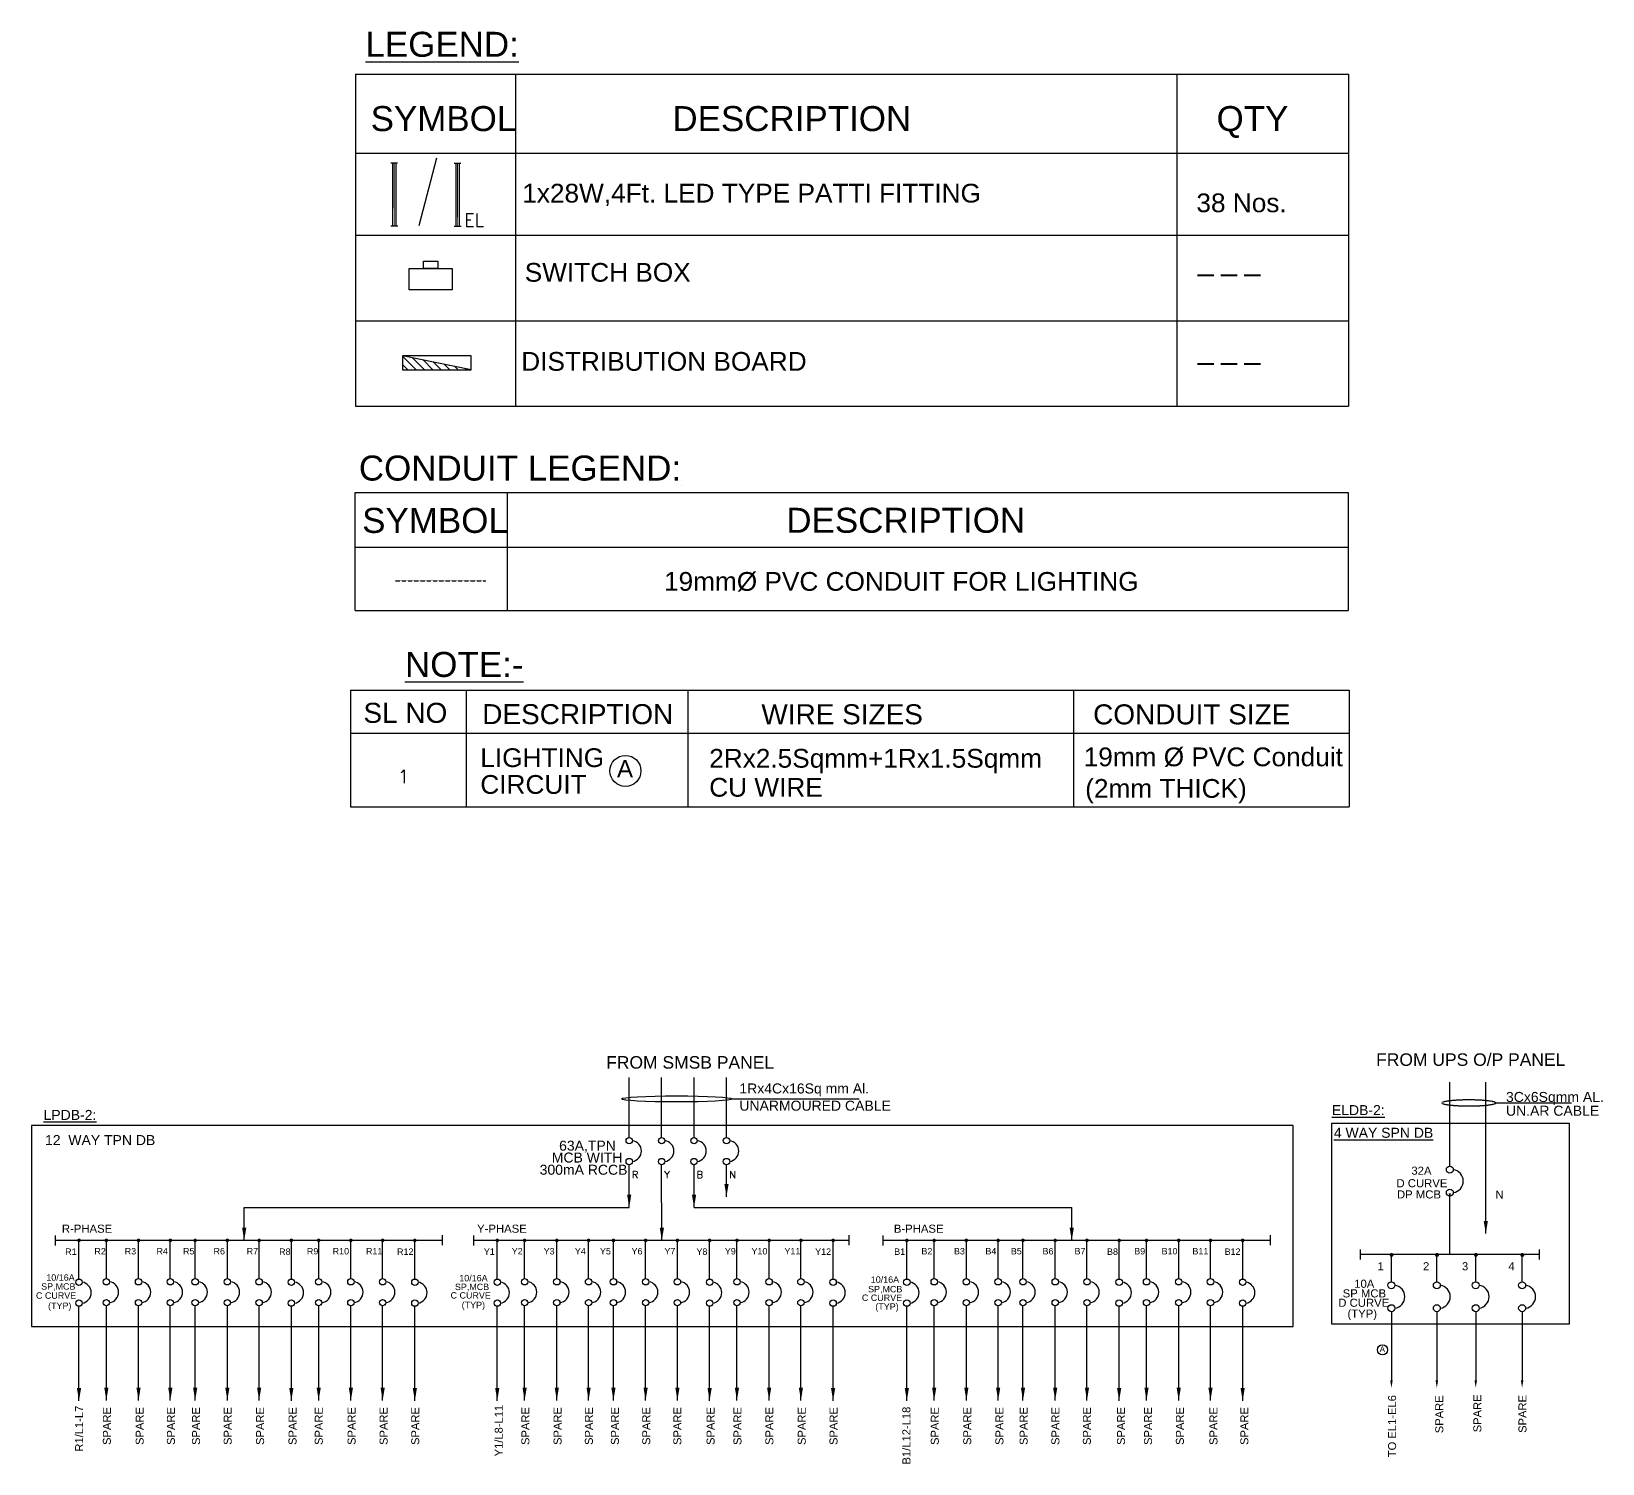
# Model space of a CAD drawing. Header units: millimetres. Extents: x 9926231 to 10238363, y -1347476 to -1088459.
# Drawn here: x 9926231 to 9950788, y -1230000 to -1207612 of the extents above; entities that cross this region are included whole.
import ezdxf
from ezdxf.enums import TextEntityAlignment as Align

# ---------------------------------------------------------------- set-up
doc = ezdxf.new("R2010")
doc.units = ezdxf.units.MM
doc.header["$MEASUREMENT"] = 0
doc.linetypes.add('DASHED', pattern=[0.75, 0.5, -0.25])
doc.linetypes.add('HIDDEN', pattern=[0.375, 0.25, -0.125])
for name, color, linetype in [('4 ', 7, 'Continuous'), ('A-TEXT-NOTE-150', 4, 'Continuous'), ('ELE-CONDUIT', 8, 'DASHED'), ('Light', 142, 'Continuous'), ('LIGHTING LAYOUT', 21, 'Continuous'), ('SMOKE', 10, 'Continuous')]:
    doc.layers.add(name, color=color, linetype=linetype)
doc.layers.add('ELE', color=7, linetype='Continuous', lineweight=25)
doc.styles.add('ARIAL', font='arial.ttf', dxfattribs={"width": 0.8})
doc.styles.add('Ground$0$SIMPLEX', font='simplex.shx')
doc.styles.get("Standard").update_dxf_attribs({"font": 'arial.ttf'})
doc.styles.add('style1', font='romans.shx')
doc.styles.add('title text (ashram)', font='romans.shx', dxfattribs={"width": 0.8})
doc.dimstyles.get("Standard").update_dxf_attribs({"dimtxt": 0.18, "dimasz": 0.18, "dimexe": 0.18, "dimexo": 0.0625, "dimgap": 0.09, "dimtad": 0, "dimtih": 1, "dimtoh": 1, "dimdec": 4, "dimzin": 0, "dimdsep": 46, "dimtxsty": 'Standard', "dimcen": 0.09, "dimadec": 0, "dimazin": 0, "dimtfac": 1, "dimtdec": 4, "dimtofl": 0, "dimtmove": 0, "dimatfit": 3, "dimfxl": 0, "dimtolj": 1, "dimtzin": 0, "dimarcsym": 0})

# ---------------------------------------------------------------- blocks, each defined once
blk = doc.blocks.new('FTL')
at = {"color": 30}
for p, q in [((-757, 75), (-757, -73)), ((-757, 38), (600, 36)), ((600, 74), (600, -75)), ((-757, -36), (600, -37))]:
    blk.add_line(p, q, dxfattribs=at)
at = {"color": 30, "ltscale": 450, "const_width": 20}
blk.add_lwpolyline([(-757, 1), (600, -1)], dxfattribs=at)
at = {"color": 30}
for tag, p in [('TYPE', (568, 0, 0)), ('WATTS', (568, -6, 0))]:
    blk.add_attdef(tag, p, '', height=2.5, dxfattribs=at)
blk = doc.blocks.new('Ground$0$L8')
at = {"layer": 'Light', "linetype": 'Continuous'}
h = blk.add_hatch(dxfattribs=at)
h.set_pattern_fill('ANSI31', color=5, scale=333.333333, style=0)
h.set_pattern_definition([(45, (-525175.3, 8636.77), (-29.46278255, 29.46278255), [])])
h.paths.add_polyline_path([(1575526, -25910), (1576009, -25811), (1576009, -25910)])
at = {"layer": 'Light', "color": 5, "linetype": 'Continuous'}
blk.add_line((1575526, -25910), (1576009, -25811), dxfattribs=at)
blk.add_lwpolyline([(1575526, -25811), (1576009, -25811), (1576009, -25910), (1575526, -25910)], close=True, dxfattribs=at)
blk = doc.blocks.new('SB')
at = {"color": 1, "linetype": 'ByBlock'}
for points in [[(150, -150), (150, 0), (-150, 0), (-150, -150)], [(-50, -200), (50, -200), (50, -150), (-50, -150)]]:
    blk.add_lwpolyline(points, close=True, dxfattribs=at)

msp = doc.modelspace()

# ---------------------------------------------------------------- linework, layer by layer
at = {"layer": '4 ', "color": 7}
for p, q in [((9931217.6, -1217908.4), (9946826.5, -1217908.4)), ((9931217.6, -1217908.4), (9931217.6, -1219732.5)), ((9933026.9, -1217908.4), (9933026.9, -1219732.5)), ((9936491.8, -1217908.4), (9936491.8, -1219732.5)), ((9942519.2, -1217908.2), (9942519.2, -1219732.3)), ((9946826.5, -1217908.4), (9946826.5, -1219732.5)), ((9931217.6, -1218580.8), (9946826.5, -1218580.8)), ((9931217.6, -1219732.5), (9946826.5, -1219732.5))]:
    msp.add_line(p, q, dxfattribs=at)
at = {"layer": 'A-TEXT-NOTE-150', "color": 7, "ltscale": 1000}
msp.add_line((9932563.4, -1209595.5), (9932288.7, -1210652.6), dxfattribs=at)
at = {"layer": 'ELE-CONDUIT', "color": 30}
msp.add_line((9931916.9, -1216202.8), (9933332.7, -1216202.8), dxfattribs=at)
at = {"layer": 'Light', "color": 7, "linetype": 'Continuous'}
for p, q in [((9931296.6, -1208277.6), (9931296.6, -1213470.8)), ((9931296.6, -1208277.6), (9946815.5, -1208277.6)), ((9933797.3, -1208277.6), (9933797.3, -1213470.8)), ((9944131.8, -1208277.6), (9944131.8, -1213470.8)), ((9946815.5, -1208277.6), (9946815.5, -1213470.8)), ((9931296.6, -1209516.1), (9946815.5, -1209516.1)), ((9931296.6, -1210796.5), (9946815.5, -1210796.5)), ((9931296.6, -1212133.7), (9946815.5, -1212133.7)), ((9931296.6, -1213470.8), (9946815.5, -1213470.8))]:
    msp.add_line(p, q, dxfattribs=at)
at = {"layer": 'Light', "color": 7}
for p, q in [((9935574.2, -1224901.6), (9935574.2, -1223964.8)), ((9936081.2, -1224901.6), (9936081.2, -1223964.8)), ((9936588.1, -1224901.6), (9936588.1, -1223964.8)), ((9937095.1, -1224901.6), (9937095.1, -1223964.8)), ((9948400.7, -1225350.8), (9948400.7, -1224037.5)), ((9948400.7, -1226731.5), (9948400.7, -1225818.2)), ((9929556.8, -1225996.2), (9935574.2, -1225996.2)), ((9936588.1, -1225996.2), (9942491.3, -1225996.2)), ((9926974.5, -1227115), (9926974.5, -1226505.7)), ((9927402.1, -1227108.4, 0), (9927402.1, -1226499.1, 0)), ((9927905.2, -1227108.4, 0), (9927905.2, -1226499.1, 0)), ((9928402, -1227108.4, 0), (9928402, -1226499.1, 0)), ((9928790.3, -1227108.4), (9928790.3, -1226499.1)), ((9929293.5, -1227108.4), (9929293.5, -1226499.1)), ((9929790.2, -1227108.4), (9929790.2, -1226499.1)), ((9930293.4, -1227115), (9930293.4, -1226505.7)), ((9930720.9, -1227108.4), (9930720.9, -1226499.1)), ((9931224.1, -1227108.4), (9931224.1, -1226499.1)), ((9931720.8, -1227108.4), (9931720.8, -1226499.1)), ((9932224, -1227115), (9932224, -1226505.7)), ((9933512.1, -1227115), (9933512.1, -1226505.7)), ((9933939.6, -1227108.4, 0), (9933939.6, -1226499.1, 0)), ((9934442.8, -1227108.4, 0), (9934442.8, -1226499.1, 0)), ((9934939.5, -1227108.4, 0), (9934939.5, -1226499.1, 0)), ((9935327.9, -1227108.4), (9935327.9, -1226499.1)), ((9935831, -1227108.4), (9935831, -1226499.1)), ((9936327.8, -1227108.4), (9936327.8, -1226499.1)), ((9936830.9, -1227115), (9936830.9, -1226505.7)), ((9937258.4, -1227108.4), (9937258.4, -1226499.1)), ((9937761.6, -1227108.4), (9937761.6, -1226499.1)), ((9938258.3, -1227108.4), (9938258.3, -1226499.1)), ((9938761.5, -1227115), (9938761.5, -1226505.7)), ((9939913.7, -1227115), (9939913.7, -1226505.7)), ((9940341.2, -1227108.4, 0), (9940341.2, -1226499.1, 0)), ((9940844.3, -1227108.4, 0), (9940844.3, -1226499.1, 0)), ((9941341.1, -1227108.4, 0), (9941341.1, -1226499.1, 0)), ((9941729.4, -1227108.4), (9941729.4, -1226499.1)), ((9942232.6, -1227108.4), (9942232.6, -1226499.1)), ((9942729.3, -1227108.4), (9942729.3, -1226499.1)), ((9943232.5, -1227115), (9943232.5, -1226505.7)), ((9943660, -1227108.4), (9943660, -1226499.1)), ((9944163.2, -1227108.4), (9944163.2, -1226499.1)), ((9944659.9, -1227108.4), (9944659.9, -1226499.1)), ((9945163.1, -1227115), (9945163.1, -1226505.7)), ((9947488.2, -1227158.2), (9947488.2, -1226725.2)), ((9948197.6, -1227158.2), (9948197.6, -1226725.2)), ((9948806.2, -1227158.2), (9948806.2, -1226725.2)), ((9949531.2, -1227158.2), (9949531.2, -1226725.2)), ((9947488.2, -1227625.6), (9947488.2, -1228700.1)), ((9948197.6, -1227625.6), (9948197.6, -1228700.1)), ((9948806.2, -1227625.6), (9948806.2, -1228700.1)), ((9949531.2, -1227625.6), (9949531.2, -1228700.1))]:
    msp.add_line(p, q, dxfattribs=at)
at = {"layer": 'Light', "color": 1}
msp.add_line((9937177.9, -1224299.3), (9939169.5, -1224299.3), dxfattribs=at)
at = {"layer": 'Light', "color": 1, "ltscale": 4}
msp.add_line((9949122.7, -1224362.4), (9950304, -1224362.4), dxfattribs=at)
at = {"layer": 'Light', "color": 30, "linetype": 'Continuous'}
msp.add_lwpolyline([(9926231, -1227856.1), (9945950.8, -1227856.1), (9945950.8, -1224712.8), (9926231, -1224712.8)], close=True, dxfattribs=at)
at = {"layer": 'Light', "color": 30}
msp.add_lwpolyline([(9946550.8, -1227816.4), (9950271.4, -1227816.4), (9950271.4, -1224685.7), (9946550.8, -1224685.7)], close=True, dxfattribs=at)
at = {"layer": 'Light', "color": 7, "elevation": 0}
for points, const_width in [([(9926604.3, -1226592.4), (9926604.3, -1226430.4)], 20.5), ([(9926604.3, -1226511.4), (9932653.9, -1226511.4)], 18.7), ([(9933141.8, -1226592.4), (9933141.8, -1226430.4)], 20.5), ([(9933141.8, -1226511.4), (9939010.2, -1226511.4)], 18.7), ([(9939543.4, -1226592.4), (9939543.4, -1226430.4)], 20.5), ([(9939543.4, -1226511.4), (9945593, -1226511.4)], 18.7)]:
    msp.add_lwpolyline(points, dxfattribs=dict(at, const_width=const_width))
at = {"layer": 'Light', "color": 7, "const_width": 28, "elevation": 0}
for points in [[(9926960.5, -1226511.4, 1), (9926988.6, -1226511.4, 1)], [(9927388.1, -1226511.4, 1), (9927416.1, -1226511.4, 1)], [(9927891.2, -1226511.4, 1), (9927919.3, -1226511.4, 1)], [(9928387.9, -1226511.4, 1), (9928416, -1226511.4, 1)], [(9930706.9, -1226511.4, 1), (9930734.9, -1226511.4, 1)], [(9931210, -1226511.4, 1), (9931238.1, -1226511.4, 1)], [(9931706.8, -1226511.4, 1), (9931734.8, -1226511.4, 1)], [(9932209.9, -1226511.4, 1), (9932238, -1226511.4, 1)], [(9933498, -1226511.4, 1), (9933526.1, -1226511.4, 1)], [(9933925.6, -1226511.4, 1), (9933953.6, -1226511.4, 1)], [(9934428.7, -1226511.4, 1), (9934456.8, -1226511.4, 1)], [(9934925.5, -1226511.4, 1), (9934953.5, -1226511.4, 1)], [(9937244.4, -1226511.4, 1), (9937272.5, -1226511.4, 1)], [(9937747.6, -1226511.4, 1), (9937775.6, -1226511.4, 1)], [(9938244.3, -1226511.4, 1), (9938272.4, -1226511.4, 1)], [(9938747.5, -1226511.4, 1), (9938775.5, -1226511.4, 1)], [(9939899.6, -1226511.4, 1), (9939927.7, -1226511.4, 1)], [(9940327.2, -1226511.4, 1), (9940355.2, -1226511.4, 1)], [(9940830.3, -1226511.4, 1), (9940858.4, -1226511.4, 1)], [(9941327.1, -1226511.4, 1), (9941355.1, -1226511.4, 1)], [(9943646, -1226511.4, 1), (9943674, -1226511.4, 1)], [(9944149.2, -1226511.4, 1), (9944177.2, -1226511.4, 1)], [(9944645.9, -1226511.4, 1), (9944673.9, -1226511.4, 1)], [(9945149, -1226511.4, 1), (9945177.1, -1226511.4, 1)]]:
    msp.add_lwpolyline(points, format="xyb", close=True, dxfattribs=at)
at = {"layer": 'Light', "color": 7}
for points, const_width in [([(9928776.3, -1226511.4, 1), (9928804.4, -1226511.4, 1)], 28), ([(9929279.5, -1226511.4, 1), (9929307.5, -1226511.4, 1)], 28), ([(9929776.2, -1226511.4, 1), (9929804.3, -1226511.4, 1)], 28), ([(9930279.4, -1226511.4, 1), (9930307.4, -1226511.4, 1)], 28), ([(9935313.8, -1226511.4, 1), (9935341.9, -1226511.4, 1)], 28), ([(9935817, -1226511.4, 1), (9935845, -1226511.4, 1)], 28), ([(9936313.7, -1226511.4, 1), (9936341.8, -1226511.4, 1)], 28), ([(9936816.9, -1226511.4, 1), (9936844.9, -1226511.4, 1)], 28), ([(9941715.4, -1226511.4, 1), (9941743.5, -1226511.4, 1)], 28), ([(9942218.6, -1226511.4, 1), (9942246.6, -1226511.4, 1)], 28), ([(9942715.3, -1226511.4, 1), (9942743.4, -1226511.4, 1)], 28), ([(9943218.5, -1226511.4, 1), (9943246.5, -1226511.4, 1)], 28), ([(9947475.4, -1226738.7, 1), (9947506.1, -1226738.7, 1)], 30.7), ([(9948184.8, -1226738.7, 1), (9948215.5, -1226738.7, 1)], 30.7), ([(9948793.4, -1226738.7, 1), (9948824.1, -1226738.7, 1)], 30.7), ([(9949518.4, -1226738.7, 1), (9949549.1, -1226738.7, 1)], 30.7)]:
    msp.add_lwpolyline(points, format="xyb", close=True, dxfattribs=dict(at, const_width=const_width))
at = {"layer": 'Light', "color": 7, "const_width": 20.5}
for points in [[(9932653.9, -1226590.9), (9932653.9, -1226429)], [(9939010.2, -1226590.9), (9939010.2, -1226429)], [(9945593, -1226590.9), (9945593, -1226429)], [(9947000.1, -1226811), (9947000.1, -1226649.1)], [(9947000.1, -1226731.5), (9949801.3, -1226731.5)], [(9949801.3, -1226812.5), (9949801.3, -1226650.5)]]:
    msp.add_lwpolyline(points, dxfattribs=at)
at = {"layer": 'Light', "color": 1}
for centre, radius in [((9935515.6, -1219172.3), 242.8), ((9947348.4, -1228221.8), 79.1)]:
    msp.add_circle(centre, radius, dxfattribs=at)
at = {"layer": 'Light', "color": 7}
for centre, radius in [((9935574.2, -1224951.3), 49.7), ((9936081.2, -1224951.3), 49.7), ((9936588.1, -1224951.3), 49.7), ((9937095.1, -1224951.3), 49.7), ((9935574.2, -1225278.5), 49.7), ((9936081.2, -1225278.5), 49.7), ((9936588.1, -1225278.5), 49.7), ((9937095.1, -1225278.5), 49.7), ((9948400.7, -1225405.3), 54.5), ((9948400.7, -1225763.7), 54.5), ((9926974.5, -1227164.7), 49.7), ((9927402.1, -1227158.2, 0), 49.7), ((9927905.2, -1227158.2, 0), 49.7), ((9928402, -1227158.2, 0), 49.7), ((9928790.3, -1227158.2), 49.7), ((9929293.5, -1227158.2), 49.7), ((9929790.2, -1227158.2), 49.7), ((9930293.4, -1227164.7), 49.7), ((9930720.9, -1227158.2), 49.7), ((9931224.1, -1227158.2), 49.7), ((9931720.8, -1227158.2), 49.7), ((9932224, -1227164.7), 49.7), ((9933512.1, -1227164.7), 49.7), ((9933939.6, -1227158.2, 0), 49.7), ((9934442.8, -1227158.2, 0), 49.7), ((9934939.5, -1227158.2, 0), 49.7), ((9935327.9, -1227158.2), 49.7), ((9935831, -1227158.2), 49.7), ((9936327.8, -1227158.2), 49.7), ((9936830.9, -1227164.7), 49.7), ((9937258.4, -1227158.2), 49.7), ((9937761.6, -1227158.2), 49.7), ((9938258.3, -1227158.2), 49.7), ((9938761.5, -1227164.7), 49.7), ((9939913.7, -1227164.7), 49.7), ((9940341.2, -1227158.2, 0), 49.7), ((9940844.3, -1227158.2, 0), 49.7), ((9941341.1, -1227158.2, 0), 49.7), ((9941729.4, -1227158.2), 49.7), ((9942232.6, -1227158.2), 49.7), ((9942729.3, -1227158.2), 49.7), ((9943232.5, -1227164.7), 49.7), ((9943660, -1227158.2), 49.7), ((9944163.2, -1227158.2), 49.7), ((9944659.9, -1227158.2), 49.7), ((9945163.1, -1227164.7), 49.7), ((9947488.2, -1227212.7), 54.5), ((9948197.6, -1227212.7), 54.5), ((9948806.2, -1227212.7), 54.5), ((9949531.2, -1227212.7), 54.5), ((9926974.5, -1227492), 49.7), ((9927402.1, -1227485.4, 0), 49.7), ((9927905.2, -1227485.4, 0), 49.7), ((9928402, -1227485.4, 0), 49.7), ((9928790.3, -1227485.4), 49.7), ((9929293.5, -1227485.4), 49.7), ((9929790.2, -1227485.4), 49.7), ((9930293.4, -1227492), 49.7), ((9930720.9, -1227485.4), 49.7), ((9931224.1, -1227485.4), 49.7), ((9931720.8, -1227485.4), 49.7), ((9932224, -1227492), 49.7), ((9933512.1, -1227492), 49.7), ((9933939.6, -1227485.4, 0), 49.7), ((9934442.8, -1227485.4, 0), 49.7), ((9934939.5, -1227485.4, 0), 49.7), ((9935327.9, -1227485.4), 49.7), ((9935831, -1227485.4), 49.7), ((9936327.8, -1227485.4), 49.7), ((9936830.9, -1227492), 49.7), ((9937258.4, -1227485.4), 49.7), ((9937761.6, -1227485.4), 49.7), ((9938258.3, -1227485.4), 49.7), ((9938761.5, -1227492), 49.7), ((9939913.7, -1227492), 49.7), ((9940341.2, -1227485.4, 0), 49.7), ((9940844.3, -1227485.4, 0), 49.7), ((9941341.1, -1227485.4, 0), 49.7), ((9941729.4, -1227485.4), 49.7), ((9942232.6, -1227485.4), 49.7), ((9942729.3, -1227485.4), 49.7), ((9943232.5, -1227492), 49.7), ((9943660, -1227485.4), 49.7), ((9944163.2, -1227485.4), 49.7), ((9944659.9, -1227485.4), 49.7), ((9945163.1, -1227492), 49.7), ((9947488.2, -1227571.1), 54.5), ((9948197.6, -1227571.1), 54.5), ((9948806.2, -1227571.1), 54.5), ((9949531.2, -1227571.1), 54.5)]:
    msp.add_circle(centre, radius, dxfattribs=at)
for centre, radius, start, end in [((9935599.8, -1225114.9), 165.4, 278.40679, 81.59321), ((9936106.7, -1225114.9), 165.4, 278.40679, 81.59321), ((9936613.7, -1225114.9), 165.4, 278.40679, 81.59321), ((9937120.6, -1225114.9), 165.4, 278.40679, 81.59321), ((9948428.7, -1225584.5), 181.1, 278.40679, 81.59321), ((9927000.1, -1227328.4), 165.4, 278.40678, 81.59322), ((9927427.6, -1227321.8, 0), 165.4, 278.40678, 81.59322), ((9927930.8, -1227321.8, 0), 165.4, 278.40678, 81.59322), ((9928427.5, -1227321.8, 0), 165.4, 278.40678, 81.59322), ((9928815.9, -1227321.8), 165.4, 278.40678, 81.59322), ((9929319.1, -1227321.8), 165.4, 278.40678, 81.59322), ((9929815.8, -1227321.8), 165.4, 278.40678, 81.59322), ((9930318.9, -1227328.4), 165.4, 278.40678, 81.59322), ((9930746.5, -1227321.8), 165.4, 278.40678, 81.59322), ((9931249.6, -1227321.8), 165.4, 278.40678, 81.59322), ((9931746.4, -1227321.8), 165.4, 278.40678, 81.59322), ((9932249.5, -1227328.4), 165.4, 278.40678, 81.59322), ((9933537.6, -1227328.4), 165.4, 278.40678, 81.59322), ((9933965.2, -1227321.8, 0), 165.4, 278.40678, 81.59322), ((9934468.3, -1227321.8, 0), 165.4, 278.40678, 81.59322), ((9934965.1, -1227321.8, 0), 165.4, 278.40678, 81.59322), ((9935353.4, -1227321.8), 165.4, 278.40678, 81.59322), ((9935856.6, -1227321.8), 165.4, 278.40678, 81.59322), ((9936353.3, -1227321.8), 165.4, 278.40678, 81.59322), ((9936856.5, -1227328.4), 165.4, 278.40678, 81.59322), ((9937284, -1227321.8), 165.4, 278.40678, 81.59322), ((9937787.2, -1227321.8), 165.4, 278.40678, 81.59322), ((9938283.9, -1227321.8), 165.4, 278.40678, 81.59322), ((9938787, -1227328.4), 165.4, 278.40678, 81.59322), ((9939939.2, -1227328.4), 165.4, 278.40678, 81.59322), ((9940366.7, -1227321.8, 0), 165.4, 278.40678, 81.59322), ((9940869.9, -1227321.8, 0), 165.4, 278.40678, 81.59322), ((9941366.6, -1227321.8, 0), 165.4, 278.40678, 81.59322), ((9941755, -1227321.8), 165.4, 278.40678, 81.59322), ((9942258.2, -1227321.8), 165.4, 278.40678, 81.59322), ((9942754.9, -1227321.8), 165.4, 278.40678, 81.59322), ((9943258.1, -1227328.4), 165.4, 278.40678, 81.59322), ((9943685.6, -1227321.8), 165.4, 278.40678, 81.59322), ((9944188.7, -1227321.8), 165.4, 278.40678, 81.59322), ((9944685.5, -1227321.8), 165.4, 278.40678, 81.59322), ((9945188.6, -1227328.4), 165.4, 278.40678, 81.59322), ((9947516.2, -1227391.9), 181.1, 278.40679, 81.59321), ((9948225.6, -1227391.9), 181.1, 278.40679, 81.59321), ((9948834.2, -1227391.9), 181.1, 278.40679, 81.59321), ((9949559.2, -1227391.9), 181.1, 278.40679, 81.59321)]:
    msp.add_arc(centre, radius, start, end, dxfattribs=at)
at = {"layer": 'Light', "color": 1}
msp.add_ellipse((9936315.1, -1224299.3), major_axis=(-862.8, 0), ratio=0.0545454, dxfattribs=at)
at = {"layer": 'Light', "color": 1, "linetype": 'HIDDEN', "ltscale": 4}
msp.add_ellipse((9948697.8, -1224362.4), major_axis=(-424.8, 0), ratio=0.1231436, dxfattribs=at)
at = {"layer": 'Light', "color": 7}
for points in [[(9947507.6, -1228700.1), (9947488.2, -1228816.7), (9947468.8, -1228700.1)], [(9948217, -1228700.1), (9948197.6, -1228816.7), (9948178.2, -1228700.1)], [(9948825.6, -1228700.1), (9948806.2, -1228816.7), (9948786.7, -1228700.1)], [(9949550.6, -1228700.1), (9949531.2, -1228816.7), (9949511.8, -1228700.1)]]:
    msp.add_solid(points, dxfattribs=at)
at = {"layer": 'SMOKE', "color": 7, "linetype": 'Continuous'}
for p, q in [((9931289, -1214821.3), (9946812.1, -1214821.3)), ((9931289, -1216666.4), (9931289, -1214821.3)), ((9933666.6, -1214821.3), (9933666.6, -1216666.4)), ((9946812.1, -1214821.3), (9946812.1, -1216666.4)), ((9931289, -1215672.9), (9946812.1, -1215672.9)), ((9931289, -1216666.4), (9946812.1, -1216666.4))]:
    msp.add_line(p, q, dxfattribs=at)

# ---------------------------------------------------------------- block references
at = {"layer": 'ELE', "rotation": 90.00390097872702}
for p, xscale, yscale, zscale in [((9931902.4, -1210215.3), -0.7254240000000007, 0.725424, 0.725424), ((9932892.1, -1210219.2), -0.7255198446636381, 0.725519844666602, 0.7255198446492319)]:
    msp.add_blockref('FTL', p, dxfattribs=dict(at, xscale=xscale, yscale=yscale, zscale=zscale))
at = {"layer": 'Light', "color": 7, "linetype": 'Continuous', "xscale": -2.218370568709819, "yscale": 2.218370428174599, "zscale": 2.218370399791663}
msp.add_blockref('Ground$0$L8', (13428203.3, -1155423.7), dxfattribs=at)
at = {"layer": 'LIGHTING LAYOUT', "linetype": 'ByBlock', "xscale": -2.248073301248929, "yscale": 2.248073301248929, "zscale": 2.248073301196793, "rotation": 180}
msp.add_blockref('SB', (9932471.7, -1211653.8), dxfattribs=at)

# ---------------------------------------------------------------- texts
at = {"layer": 'ELE-CONDUIT', "color": 3, "linetype": 'Continuous', "ltscale": 0.1, "style": 'style1'}
msp.add_text('EL', height=200.71, dxfattribs=at).set_placement((9932996.1, -1210660.9, 0))
at = {"layer": 'Light', "color": 0, "style": 'ARIAL'}
for s, height, p in [('%%ULEGEND:', 390.97, (9931452.1, -1208008.3)), ('SYMBOL', 390.97, (9931533.1, -1209169.8)), ('DESCRIPTION', 390.969, (9936249.6, -1209169.8)), ('QTY', 390.97, (9944754.9, -1209169.8)), ('1x28W,4Ft. LED TYPE PATTI FITTING', 293.227, (9933902.9, -1210286.7, 0)), ('38 Nos.', 293.23, (9944439.8, -1210437.8)), ('SWITCH BOX', 293.23, (9933941.5, -1211524.5, 0)), ('DISTRIBUTION BOARD', 293.227, (9933887.2, -1212916.4)), ('CONDUIT LEGEND:%%u', 390.969, (9931348.8, -1214633)), ('SYMBOL', 390.97, (9931400.9, -1215451.2)), ('DESCRIPTION', 390.969, (9938030.4, -1215449.4)), ('%%uNOTE:-', 390.97, (9932070, -1217703, 0)), ('SL NO', 312.78, (9931420.4, -1218420.4)), ('DESCRIPTION', 312.775, (9933277.4, -1218440.8)), ('WIRE SIZES', 312.78, (9937640.5, -1218443, 0)), ('CONDUIT SIZE', 312.775, (9942825.3, -1218444.4, 0)), ('LIGHTING', 293.23, (9933247.5, -1219111.7)), ('2Rx2.5Sqmm+1Rx1.5Sqmm', 293.227, (9936825, -1219121.5, 0)), ('19mm %%C PVC Conduit', 293.227, (9942677.6, -1219099.2, 0)), ('CIRCUIT', 293.23, (9933247.5, -1219530.2)), ('CU WIRE ', 293.23, (9936825, -1219574.8, 0)), ('(2mm THICK)', 293.227, (9942701.5, -1219592.4, 0)), ('FROM SMSB PANEL', 195.484, (9935214.3, -1223826.2)), ('FROM UPS O/P PANEL', 195.484, (9947248.2, -1223782.9)), ('1Rx4Cx16Sq mm Al.', 156.388, (9937296.6, -1224214.4)), ('UNARMOURED CABLE', 156.388, (9937296.6, -1224483.7)), ('%%UELDB-2:', 156.39, (9946557.2, -1224552.8)), ('3Cx6Sqmm AL.', 156.388, (9949278.5, -1224347)), ('UN.AR CABLE', 156.388, (9949278.5, -1224562.5)), ('%%ULPDB-2:', 156.39, (9926420.8, -1224628.1)), ('12  WAY TPN DB', 156.388, (9926443.5, -1225021.3)), ('%%U4 WAY SPN DB', 156.388, (9946588.1, -1224907.2)), ('MCB WITH ', 156.39, (9934364.3, -1225294.3)), ('63A,TPN ', 156.39, (9934478.7, -1225108.4)), ('300mA RCCB', 156.39, (9934174.9, -1225484.7)), ('32A', 126.67, (9947799.7, -1225485)), ('D CURVE', 126.67, (9947567, -1225681)), ('DP MCB', 126.67, (9947574.6, -1225855.9)), ('N', 126.7, (9949113, -1225858.6)), ('R-PHASE', 126.67, (9926706.7, -1226391.7)), ('Y-PHASE', 126.67, (9933196.2, -1226391.7)), ('B-PHASE', 126.67, (9939710.8, -1226391.7)), ('R2', 100, (9927215, -1226730.8, 0)), ('R3', 100, (9927689.2, -1226730.8, 0)), ('R4', 100, (9928186, -1226730.8, 0)), ('R5', 100, (9928600.6, -1226730.8)), ('R6', 100, (9929077.5, -1226730.8)), ('R7', 100, (9929595.5, -1226730.8)), ('R9', 100, (9930537, -1226730.8)), ('R10', 100, (9930939.5, -1226730.8)), ('R11', 100, (9931460.2, -1226730.8)), ('Y2', 100, (9933738.7, -1226730.8, 0)), ('Y3', 100, (9934238.1, -1226730.8, 0)), ('Y4', 100, (9934724.8, -1226730.8, 0)), ('Y5', 100, (9935116.9, -1226730.8)), ('Y6', 100, (9935611.6, -1226730.8)), ('Y7', 100, (9936124.1, -1226730.8)), ('Y9', 100, (9937069.5, -1226730.8)), ('Y10', 100, (9937485.5, -1226730.8)), ('Y11', 100, (9938000.5, -1226730.8)), ('B2', 100, (9940141.6, -1226730.8, 0)), ('B3', 100, (9940650.2, -1226730.8, 0)), ('B4', 100, (9941142.1, -1226730.8, 0)), ('B5', 100, (9941539.4, -1226730.8)), ('B6', 100, (9942034.6, -1226730.8)), ('B7', 100, (9942535, -1226730.8)), ('B9', 100, (9943468.1, -1226730.8)), ('B10', 100, (9943895.5, -1226730.8)), ('B11', 100, (9944377.6, -1226730.8)), ('R1', 100, (9926758.6, -1226737.3)), ('R8', 100, (9930102.6, -1226737.3)), ('R12', 100, (9931946.2, -1226737.3)), ('Y1', 100, (9933302.3, -1226737.3)), ('Y8', 100, (9936625.6, -1226737.3)), ('Y12', 100, (9938481.2, -1226737.3)), ('B1', 100, (9939717.1, -1226737.3)), ('B8', 100, (9943043.1, -1226737.3)), ('B12', 100, (9944880.7, -1226737.3)), ('1', 126.7, (9947272.1, -1226979)), ('2', 126.7, (9947981.4, -1226979)), ('3', 126.7, (9948590, -1226979)), ('4', 126.7, (9949315, -1226979)), ('10/16A', 100, (9926463.9, -1227142)), ('10/16A', 100, (9932918.6, -1227150.6)), ('10/16A', 100, (9939350.2, -1227174.7)), ('10A', 126.67, (9946905.9, -1227252.3)), ('C CURVE', 100, (9926302.2, -1227423.9)), ('SP,MCB', 100, (9926383, -1227281.5)), ('C CURVE', 100, (9932782.6, -1227420.7)), ('SP,MCB', 100, (9932850.3, -1227288.6)), ('C CURVE', 100, (9939211.2, -1227457.7)), ('SP,MCB', 100, (9939308.3, -1227322.9)), ('SP MCB', 126.67, (9946725.8, -1227402.9)), ('(TYP)', 100, (9926491.3, -1227583.4)), ('(TYP)', 100, (9932956.3, -1227571)), ('(TYP)', 100, (9939421.6, -1227596.4)), ('D CURVE', 126.67, (9946657.2, -1227549.2)), ('(TYP)', 126.67, (9946800.8, -1227719.9))]:
    msp.add_text(s, height=height, dxfattribs=at).set_placement(p)
at = {"layer": 'Light', "color": 7, "linetype": 'Continuous', "style": 'Ground$0$SIMPLEX'}
for s, height, p in [('---', 328.65, (9944400, -1211562.3)), ('---', 328.65, (9944400, -1212947.4)), ('1', 205.1, (9931958.6, -1219362.7))]:
    msp.add_text(s, height=height, dxfattribs=at).set_placement(p)
at = {"layer": 'Light', "color": 0, "style": 'ARIAL'}
msp.add_text('19mm%%C PVC CONDUIT FOR LIGHTING', height=293.227, dxfattribs=at).set_placement((9936118.2, -1216209.7), align=Align.MIDDLE_LEFT)
at = {"layer": 'Light', "color": 7}
for s, height, style, p in [('A', 268.7, 'ARIAL', (9935383.4, -1219271.3)), ('R', 111.8, 'title text (ashram)', (9935615.9, -1225540.3)), ('Y', 111.8, 'title text (ashram)', (9936122.9, -1225540.3)), ('B', 111.8, 'title text (ashram)', (9936629.8, -1225540.3)), ('N', 111.8, 'title text (ashram)', (9937136.8, -1225540.3)), ('A', 87.5, 'ARIAL', (9947305.3, -1228254.1))]:
    msp.add_text(s, height=height, dxfattribs=dict(at, style=style)).set_placement(p)
at = {"layer": 'Light', "color": 0, "style": 'ARIAL'}
for s, p in [('Y1/L8-L11', (9933597.8, -1229888.3)), ('TO EL1-EL6', (9947560.9, -1229901.2)), ('SPARE', (9948298.4, -1229526)), ('SPARE', (9948893.4, -1229512)), ('SPARE', (9949598.8, -1229520.5)), ('R1/L1-L7', (9927039.7, -1229813.8)), ('SPARE ', (9927472.4, -1229709.6)), ('SPARE ', (9927985.2, -1229709.6)), ('SPARE ', (9928473.9, -1229709.6)), ('SPARE ', (9928866, -1229709.6)), ('SPARE ', (9929360.7, -1229709.6)), ('SPARE ', (9929867.5, -1229709.6)), ('SPARE ', (9930374.3, -1229709.6)), ('SPARE ', (9930784.5, -1229709.6)), ('SPARE ', (9931297.3, -1229709.6)), ('SPARE ', (9931798.1, -1229709.6)), ('SPARE ', (9932292.8, -1229709.6)), ('SPARE ', (9934013.9, -1229709.6)), ('SPARE ', (9934517.2, -1229709.6)), ('SPARE ', (9935006.3, -1229709.6)), ('SPARE ', (9935413.3, -1229709.6)), ('SPARE ', (9935903.5, -1229709.6)), ('SPARE ', (9936389.5, -1229709.6)), ('SPARE ', (9936908.5, -1229709.6)), ('SPARE ', (9937329.2, -1229709.6)), ('SPARE ', (9937827.7, -1229709.6)), ('SPARE ', (9938333.6, -1229709.6)), ('SPARE ', (9938830.1, -1229709.6)), ('B1/L12-L18', (9939969.3, -1230014.8)), ('SPARE ', (9940413.3, -1229709.6)), ('SPARE ', (9940920.3, -1229709.6)), ('SPARE ', (9941423.6, -1229709.6)), ('SPARE ', (9941801.7, -1229709.6)), ('SPARE ', (9942298.3, -1229709.6)), ('SPARE ', (9942790.2, -1229709.6)), ('SPARE ', (9943323.9, -1229709.6)), ('SPARE ', (9943746.2, -1229709.6)), ('SPARE ', (9944244, -1229709.6)), ('SPARE ', (9944768.8, -1229709.6)), ('SPARE ', (9945251.5, -1229709.6))]:
    msp.add_text(s, height=125.11, rotation=90, dxfattribs=at).set_placement(p)

# ---------------------------------------------------------------- leaders
at = {"layer": 'Light', "color": 7}
for points, override in [([(9948963.3, -1226406, 0), (9948963.3, -1224037.5, 0)], {"dimasz": 200, "dimgap": 50, "dimclrd": 7}), ([(9935574.2, -1225996.2), (9935574.2, -1225328.3)], {"dimasz": 200, "dimgap": 50, "dimclrd": 7}), ([(9936085.1, -1226514.9), (9936081.2, -1225328.3)], {"dimasz": 200, "dimgap": 50, "dimclrd": 7}), ([(9936588.1, -1225996.2), (9936588.1, -1225328.3)], {"dimasz": 200, "dimgap": 50, "dimclrd": 7}), ([(9937095.1, -1225828.3), (9937095.1, -1225328.3)], {"dimasz": 200, "dimgap": 50, "dimclrd": 7}), ([(9948400.7, -1225877.8), (9948400.7, -1225818.2)], {"dimasz": 100, "dimgap": 50, "dimtxsty": 'ARIAL', "dimclrd": 7, "dimlwd": 0}), ([(9929556.8, -1226513.4), (9929556.8, -1225996.2)], {"dimasz": 200, "dimgap": 50, "dimclrd": 7}), ([(9942491.3, -1226513.4), (9942491.3, -1225996.2)], {"dimasz": 200, "dimgap": 50, "dimclrd": 7}), ([(9926974.5, -1229019.1), (9926974.5, -1227541.7)], {"dimasz": 200, "dimgap": 50, "dimclrd": 7}), ([(9927402.1, -1229012.5, 0), (9927402.1, -1227535.2, 0)], {"dimasz": 200, "dimgap": 50, "dimclrd": 7}), ([(9927905.2, -1229012.5, 0), (9927905.2, -1227535.2, 0)], {"dimasz": 200, "dimgap": 50, "dimclrd": 7}), ([(9928402, -1229012.5, 0), (9928402, -1227535.2, 0)], {"dimasz": 200, "dimgap": 50, "dimclrd": 7}), ([(9928790.3, -1229012.5), (9928790.3, -1227535.2)], {"dimasz": 200, "dimgap": 50, "dimclrd": 7}), ([(9929293.5, -1229012.5), (9929293.5, -1227535.2)], {"dimasz": 200, "dimgap": 50, "dimclrd": 7}), ([(9929790.2, -1229012.5), (9929790.2, -1227535.2)], {"dimasz": 200, "dimgap": 50, "dimclrd": 7}), ([(9930293.4, -1229019.1), (9930293.4, -1227541.7)], {"dimasz": 200, "dimgap": 50, "dimclrd": 7}), ([(9930720.9, -1229012.5), (9930720.9, -1227535.2)], {"dimasz": 200, "dimgap": 50, "dimclrd": 7}), ([(9931224.1, -1229012.5), (9931224.1, -1227535.2)], {"dimasz": 200, "dimgap": 50, "dimclrd": 7}), ([(9931720.8, -1229012.5), (9931720.8, -1227535.2)], {"dimasz": 200, "dimgap": 50, "dimclrd": 7}), ([(9932224, -1229019.1), (9932224, -1227541.7)], {"dimasz": 200, "dimgap": 50, "dimclrd": 7}), ([(9933512.1, -1229019.1), (9933512.1, -1227541.7)], {"dimasz": 200, "dimgap": 50, "dimclrd": 7}), ([(9933939.6, -1229012.5, 0), (9933939.6, -1227535.2, 0)], {"dimasz": 200, "dimgap": 50, "dimclrd": 7}), ([(9934442.8, -1229012.5, 0), (9934442.8, -1227535.2, 0)], {"dimasz": 200, "dimgap": 50, "dimclrd": 7}), ([(9934939.5, -1229012.5, 0), (9934939.5, -1227535.2, 0)], {"dimasz": 200, "dimgap": 50, "dimclrd": 7}), ([(9935327.9, -1229012.5), (9935327.9, -1227535.2)], {"dimasz": 200, "dimgap": 50, "dimclrd": 7}), ([(9935831, -1229012.5), (9935831, -1227535.2)], {"dimasz": 200, "dimgap": 50, "dimclrd": 7}), ([(9936327.8, -1229012.5), (9936327.8, -1227535.2)], {"dimasz": 200, "dimgap": 50, "dimclrd": 7}), ([(9936830.9, -1229019.1), (9936830.9, -1227541.7)], {"dimasz": 200, "dimgap": 50, "dimclrd": 7}), ([(9937258.4, -1229012.5), (9937258.4, -1227535.2)], {"dimasz": 200, "dimgap": 50, "dimclrd": 7}), ([(9937761.6, -1229012.5), (9937761.6, -1227535.2)], {"dimasz": 200, "dimgap": 50, "dimclrd": 7}), ([(9938258.3, -1229012.5), (9938258.3, -1227535.2)], {"dimasz": 200, "dimgap": 50, "dimclrd": 7}), ([(9938761.5, -1229019.1), (9938761.5, -1227541.7)], {"dimasz": 200, "dimgap": 50, "dimclrd": 7}), ([(9939913.7, -1229019.1), (9939913.7, -1227541.7)], {"dimasz": 200, "dimgap": 50, "dimclrd": 7}), ([(9940341.2, -1229012.5, 0), (9940341.2, -1227535.2, 0)], {"dimasz": 200, "dimgap": 50, "dimclrd": 7}), ([(9940844.3, -1229012.5, 0), (9940844.3, -1227535.2, 0)], {"dimasz": 200, "dimgap": 50, "dimclrd": 7}), ([(9941341.1, -1229012.5, 0), (9941341.1, -1227535.2, 0)], {"dimasz": 200, "dimgap": 50, "dimclrd": 7}), ([(9941729.4, -1229012.5), (9941729.4, -1227535.2)], {"dimasz": 200, "dimgap": 50, "dimclrd": 7}), ([(9942232.6, -1229012.5), (9942232.6, -1227535.2)], {"dimasz": 200, "dimgap": 50, "dimclrd": 7}), ([(9942729.3, -1229012.5), (9942729.3, -1227535.2)], {"dimasz": 200, "dimgap": 50, "dimclrd": 7}), ([(9943232.5, -1229019.1), (9943232.5, -1227541.7)], {"dimasz": 200, "dimgap": 50, "dimclrd": 7}), ([(9943660, -1229012.5), (9943660, -1227535.2)], {"dimasz": 200, "dimgap": 50, "dimclrd": 7}), ([(9944163.2, -1229012.5), (9944163.2, -1227535.2)], {"dimasz": 200, "dimgap": 50, "dimclrd": 7}), ([(9944659.9, -1229012.5), (9944659.9, -1227535.2)], {"dimasz": 200, "dimgap": 50, "dimclrd": 7}), ([(9945163.1, -1229019.1), (9945163.1, -1227541.7)], {"dimasz": 200, "dimgap": 50, "dimclrd": 7})]:
    msp.add_leader(points, dimstyle='Standard', override=override, dxfattribs=at)

doc.saveas('drawing.dxf')
